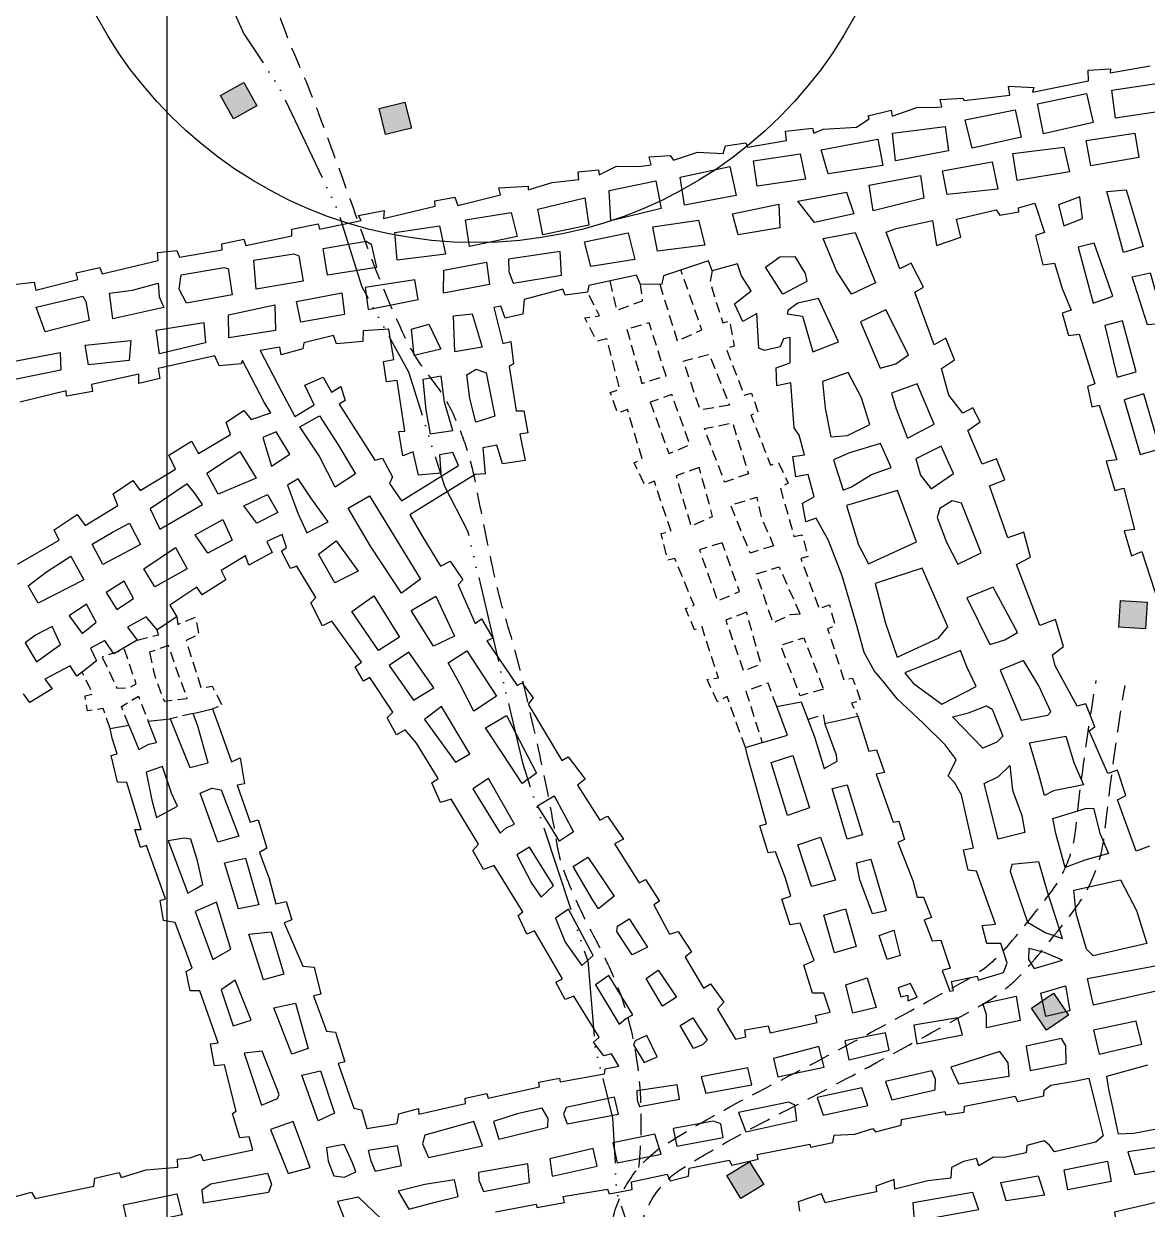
# Model space of a CAD drawing. Header units: inches. Extents: x 10131215 to 10153225, y 3476725 to 3491422.
# Drawn here: x 10143833 to 10145138, y 3484278 to 3485655 of the extents above; entities that cross this region are included whole.
import ezdxf

# ---------------------------------------------------------------- set-up
doc = ezdxf.new("R2010")
doc.units = ezdxf.units.IN
doc.header["$LTSCALE"] = 100
doc.header["$MEASUREMENT"] = 0
for name, pattern in [('DASHED2', [0.375, 0.25, -0.125]), ('HIDDEN2', [0.1875, 0.125, -0.0625]), ('STREAM', [1.5, 1, -0.125, 0, -0.125, 0, -0.125, 0, -0.125])]:
    doc.linetypes.add(name, pattern=pattern)
for name, color, linetype in [('BUILDINGS', 7, 'CONTINUOUS'), ('ELEVATIONS-UPEER MASON-CONTOURS', 175, 'CONTINUOUS'), ('GAS WELLS-PROPOSED', 171, 'CONTINUOUS'), ('GRID COORDINATES-VA SOUTH NAD27', 252, 'CONTINUOUS'), ('MINE WORKINGS-ADJACENT-GREGORY COAL-6690', 251, 'CONTINUOUS'), ('ROADS', 34, 'DASHED2'), ('WATER-SURFACE', 140, 'STREAM')]:
    doc.layers.add(name, color=color, linetype=linetype)

msp = doc.modelspace()

# ---------------------------------------------------------------- linework, layer by layer
at = {"layer": 'BUILDINGS'}
for points in [[(10144076.7, 3485544.4), (10144061.6, 3485571.5), (10144088.7, 3485586.6), (10144103.8, 3485559.5)], [(10144253.3, 3485526), (10144245.9, 3485556.1), (10144275.9, 3485563.5), (10144283.4, 3485533.4)], [(10145104.9, 3484953.7), (10145106.6, 3484984.6), (10145137.5, 3484982.9), (10145135.8, 3484952)], [(10145020.8, 3484485.7), (10145003.3, 3484511.1), (10145028.8, 3484528.7), (10145046.3, 3484503.2)], [(10144666, 3484290.3), (10144649.8, 3484316.7), (10144676.1, 3484332.9), (10144692.4, 3484306.5)]]:
    msp.add_lwpolyline(points, close=True, dxfattribs=at)
for points in [[(10144061.6, 3485571.5), (10144088.7, 3485586.6), (10144076.7, 3485544.4), (10144103.8, 3485559.5)], [(10144245.9, 3485556.1), (10144275.9, 3485563.5), (10144253.3, 3485526), (10144283.4, 3485533.4)], [(10145106.6, 3484984.6), (10145137.5, 3484982.9), (10145104.9, 3484953.7), (10145135.8, 3484952)], [(10145003.3, 3484511.1), (10145028.8, 3484528.7), (10145020.8, 3484485.7), (10145046.3, 3484503.2)], [(10144649.8, 3484316.7), (10144676.1, 3484332.9), (10144666, 3484290.3), (10144692.4, 3484306.5)]]:
    msp.add_solid(points, dxfattribs=at)
at = {"layer": 'ELEVATIONS-UPEER MASON-CONTOURS', "const_width": 5}
for points in [[(10135978.9, 3483263.2, 0), (10135880.2, 3483248.3, 0.000547)], [(10136147.8, 3483288.5, 0.000001), (10135988.5, 3483264.7, 0.000023)]]:
    msp.add_lwpolyline(points, format="xyb", dxfattribs=at)
at = {"layer": 'GAS WELLS-PROPOSED'}
msp.add_circle((10144358, 3485900.5), 500, dxfattribs=at)
at = {"layer": 'GRID COORDINATES-VA SOUTH NAD27'}
msp.add_line((10144000, 3476730), (10144000, 3490730), dxfattribs=at)
at = {"layer": 'MINE WORKINGS-ADJACENT-GREGORY COAL-6690', "flags": 128}
for points in [[(10143817.9, 3485351.6), (10143845.5, 3485354.4), (10143847.3, 3485345.4), (10143896.1, 3485357.6), (10143894, 3485365.2), (10143921.5, 3485371.6), (10143924.3, 3485364.1), (10143989.4, 3485379.8), (10143988.5, 3485389), (10144011.2, 3485391.3), (10144014, 3485383.4), (10144063.5, 3485392.1), (10144063.3, 3485399.1), (10144088.9, 3485404.5), (10144091, 3485397.2), (10144144.6, 3485408.4), (10144144.5, 3485416.1), (10144175, 3485422.4), (10144176.7, 3485416.2), (10144225, 3485426.3), (10144222.1, 3485432), (10144251.6, 3485437.7), (10144250.8, 3485428.5), (10144310.9, 3485442.7), (10144310.7, 3485449), (10144333.9, 3485453.1), (10144337.4, 3485443.5), (10144386.7, 3485455.9), (10144385, 3485464), (10144418.9, 3485466.2), (10144418.9, 3485461.6), (10144447, 3485470.3), (10144477.7, 3485473.8), (10144477, 3485482.8), (10144500.5, 3485484.9), (10144501.3, 3485479), (10144521.4, 3485489.3), (10144547.9, 3485488.9), (10144561.8, 3485490.9), (10144559.4, 3485500.1), (10144583.8, 3485501.8), (10144587.6, 3485496.4), (10144615.6, 3485505.4), (10144645.2, 3485504), (10144648, 3485512.9), (10144671.7, 3485516.3), (10144673.5, 3485511.5), (10144718.9, 3485519.2), (10144717.6, 3485529.9), (10144749.2, 3485533.2), (10144750.8, 3485527.4), (10144761.6, 3485532.2), (10144800.1, 3485534.7), (10144814.8, 3485544.2), (10144813.7, 3485547.8), (10144840.4, 3485554.2), (10144841.6, 3485547.5), (10144870.1, 3485557.4), (10144893.8, 3485557.7), (10144899.2, 3485558.3), (10144897.4, 3485566.5), (10144923.8, 3485568.3), (10144925.3, 3485565.7), (10144978.2, 3485571.9), (10144976.6, 3485582), (10145005.9, 3485580.5), (10145004.7, 3485575.4), (10145069.7, 3485588.2), (10145069.2, 3485600.7), (10145095.1, 3485602.3), (10145094.7, 3485597.5), (10145141.2, 3485605.8)], [(10145140.2, 3484699.3), (10145124.9, 3484693.7), (10145103.1, 3484753.2), (10145113, 3484758.1), (10145103.1, 3484787.5), (10145092, 3484783.8), (10145070.2, 3484833.3), (10145076.9, 3484838.1), (10145066.3, 3484864.9), (10145056.2, 3484861.9), (10145030.7, 3484909), (10145027.7, 3484921.6), (10145040.5, 3484931.3), (10145031.3, 3484962.8), (10145013, 3484955.8), (10144985.9, 3485026.4), (10145002.1, 3485035), (10144994.5, 3485064.2), (10144976, 3485057.4), (10144954.5, 3485118.1), (10144972.3, 3485124.9), (10144962.6, 3485149.4), (10144946, 3485143), (10144929.5, 3485182.2), (10144943.9, 3485192.4), (10144935.2, 3485208.4), (10144923.7, 3485202.5), (10144907.2, 3485223.4), (10144898.9, 3485254.2), (10144914, 3485264.3), (10144904, 3485289.6), (10144890.4, 3485281.6), (10144868, 3485342.9), (10144877.9, 3485348.8), (10144863.6, 3485376.4), (10144850.4, 3485370), (10144834.6, 3485412.5), (10144846.4, 3485416.7), (10144888.6, 3485426.2), (10144893.1, 3485397.2), (10144921.2, 3485406.7), (10144916.1, 3485427.8), (10144962.4, 3485438.5), (10144966.5, 3485432.3), (10144988.5, 3485436.4), (10144988.4, 3485441), (10145007.1, 3485446.1), (10145018.5, 3485412.2), (10145007.9, 3485408.9), (10145016.7, 3485374.6), (10145030, 3485376.6), (10145039, 3485347.1), (10145049.4, 3485321.9), (10145039, 3485318.4), (10145046.2, 3485292.7), (10145058.6, 3485294.1), (10145076.8, 3485236.6), (10145068.3, 3485233.3), (10145073.6, 3485209.8), (10145082.1, 3485211.5), (10145102.3, 3485148.2), (10145090, 3485146.4), (10145100, 3485112.6), (10145110.4, 3485115.3), (10145123, 3485067.2), (10145110.9, 3485065.7), (10145119.4, 3485036.8), (10145131.4, 3485041.8), (10145151.1, 3484980.9)], [(10143826, 3485027), (10143874.4, 3485054.9), (10143868.6, 3485066.8), (10143895.4, 3485084.8), (10143904.5, 3485072), (10143942.7, 3485095.1), (10143937.3, 3485108.5), (10143960.1, 3485124), (10143968.5, 3485112.4), (10144009.5, 3485137.3), (10144001.7, 3485153.4), (10144028.1, 3485169.7), (10144036.3, 3485155.4), (10144073.2, 3485177.6), (10144068.3, 3485191.9), (10144089, 3485205.4), (10144097.5, 3485194.8), (10144120.3, 3485202.6), (10144113, 3485214.2), (10144087.1, 3485263.5), (10144085.6, 3485259.6), (10144060.2, 3485257.3), (10144055, 3485268.8), (10143989.2, 3485254.4), (10143991.3, 3485242.5), (10143966.9, 3485236.9), (10143966.8, 3485247.5), (10143912.1, 3485235.5), (10143913, 3485227.4), (10143883, 3485222.2), (10143882.5, 3485228.4), (10143828.9, 3485215.1)], [(10144060, 3484837.6), (10144062, 3484832.2), (10144074.4, 3484797.3), (10144084.5, 3484802), (10144089.6, 3484771.9), (10144081.1, 3484770.4), (10144096, 3484727.3), (10144105.3, 3484730.1), (10144115.6, 3484697), (10144106.9, 3484692.2), (10144118.2, 3484661.9), (10144125.8, 3484632.4), (10144138.1, 3484635.2), (10144144.4, 3484613.7), (10144135.6, 3484610.5), (10144157.2, 3484560), (10144170.3, 3484558.7), (10144178.4, 3484527.6), (10144169.7, 3484525.6), (10144184.9, 3484484.4), (10144195.2, 3484483.5), (10144206, 3484448.9), (10144198.2, 3484447), (10144216.5, 3484395.2), (10144225.4, 3484393.1), (10144231.6, 3484371.6), (10144267, 3484377.3), (10144268.6, 3484388.4), (10144291.6, 3484394.6), (10144292.2, 3484387.9), (10144346.1, 3484400.4), (10144346, 3484406.8), (10144370.9, 3484412.1), (10144372.4, 3484406.8), (10144432, 3484420), (10144431.5, 3484425.4), (10144455.5, 3484429.9), (10144456.3, 3484425.8), (10144507.4, 3484435), (10144508.4, 3484440.7), (10144524.3, 3484443.8), (10144515.6, 3484458.2), (10144506.8, 3484456), (10144495, 3484471.9), (10144501.5, 3484477.5), (10144472.1, 3484525.1), (10144461.9, 3484521.4), (10144450.9, 3484541.6), (10144458.7, 3484545.1), (10144426.5, 3484601.1), (10144417.6, 3484597.1), (10144407.3, 3484619), (10144412.7, 3484623.2), (10144379.5, 3484676.8), (10144367.2, 3484672.3), (10144354.7, 3484694.5), (10144361.3, 3484701.6), (10144329.5, 3484753.8), (10144317.1, 3484750.1), (10144307.1, 3484772.8), (10144314.5, 3484778.1), (10144289.4, 3484818.9), (10144276, 3484834.4), (10144265.9, 3484828.7), (10144255.1, 3484848.5), (10144261.8, 3484855.1), (10144235.3, 3484895.2), (10144227.6, 3484891.1), (10144218.1, 3484907.8), (10144225.6, 3484913.1), (10144191, 3484960.8), (10144180.2, 3484955.2), (10144166.8, 3484982.1), (10144172.3, 3484988.3), (10144150.4, 3485024.8), (10144143.1, 3485022.1), (10144132.4, 3485042.1), (10144138.4, 3485046.2), (10144133.4, 3485061.3), (10144115.7, 3485053.4), (10144121.7, 3485040.4), (10144094.5, 3485025.7), (10144090.9, 3485036.6), (10144062.7, 3485019.4), (10144068.1, 3485008.7), (10144040.3, 3484991.4), (10144034.2, 3485000.3), (10144002.8, 3484979.5), (10144010.9, 3484965.8), (10143988.2, 3484950.8), (10143975.4, 3484965.6), (10143953.8, 3484953.9), (10143964.9, 3484938.5), (10143937.9, 3484922.7), (10143927.5, 3484938.1), (10143910.9, 3484929.3), (10143917.7, 3484914.6), (10143901.1, 3484901.6), (10143895.1, 3484896.9), (10143887.3, 3484908.7), (10143857.6, 3484893.2), (10143866.1, 3484882), (10143840.5, 3484866.4), (10143833.1, 3484876.3)], [(10144326.1, 3484912.4), (10144347.7, 3484926.4), (10144382.1, 3484873.5)], [(10145026, 3484855.3), (10145012, 3484885.8), (10144994, 3484915.1), (10144967, 3484904), (10144991.8, 3484845.5)], [(10144382.1, 3484873.5), (10144355.7, 3484856.3), (10144340.1, 3484887.3), (10144326.1, 3484912.4)], [(10143816.4, 3484290.6), (10143842.1, 3484297.5), (10143846.7, 3484290.3), (10143914.8, 3484304.4), (10143915.8, 3484313.6), (10143944.1, 3484320.4), (10143946.5, 3484314.5), (10143975.4, 3484323.3), (10144012, 3484326.7), (10144011.8, 3484335.7), (10144026.1, 3484337.2), (10144038.6, 3484341.5), (10144041.6, 3484334.3), (10144099.4, 3484346.8), (10144095, 3484361.9), (10144084, 3484360.5), (10144075.5, 3484388.9), (10144080.1, 3484391.6), (10144066.2, 3484445.5), (10144054.9, 3484444.2), (10144050, 3484469.8), (10144059.2, 3484471.1), (10144037.8, 3484531.5), (10144026.7, 3484531.3), (10144021.7, 3484553.9), (10144028.8, 3484557.5), (10144009.2, 3484610.6), (10143995.7, 3484613), (10143991.5, 3484636.4), (10143997.9, 3484638.1), (10143975.7, 3484700.2), (10143968.8, 3484697.9), (10143962.3, 3484718.9), (10143969.7, 3484718.9), (10143952.9, 3484773.5), (10143942.3, 3484773.6), (10143934.6, 3484804.7), (10143941.9, 3484806.6), (10143935.9, 3484824.7), (10143933.8, 3484836.2), (10143955.3, 3484840), (10143966.8, 3484811.8), (10143978.7, 3484818), (10143987.6, 3484819.9), (10143977.8, 3484844.5), (10144003.3, 3484847.3), (10144026.3, 3484790.6), (10144047.4, 3484796.3), (10144035.6, 3484838.7), (10144029.9, 3484853.6), (10144052.5, 3484858.9), (10144060, 3484837.6)], [(10145026, 3484855.3), (10145022.1, 3484851), (10144991.8, 3484845.5)], [(10145164.8, 3484373.7), (10145122.1, 3484365.5), (10145104.2, 3484364.8), (10145098.5, 3484392.5), (10145093.1, 3484417.3), (10145090.8, 3484432.4), (10145138.4, 3484445.3)], [(10144381, 3484274.7), (10144428.1, 3484283.5), (10144429, 3484279.8), (10144461, 3484285.5), (10144459.5, 3484292.5), (10144510.9, 3484300.9), (10144513.1, 3484295.5), (10144539.6, 3484300.5), (10144539, 3484309.6), (10144580.4, 3484318.2), (10144583.8, 3484310.6), (10144605.2, 3484316), (10144605.9, 3484325.3), (10144652.4, 3484334.8), (10144655.3, 3484328.7), (10144686, 3484335.9), (10144684.7, 3484341.3), (10144746, 3484353.3), (10144746.9, 3484349.7), (10144772.6, 3484355.2), (10144774.2, 3484363.7), (10144798.1, 3484365), (10144819.3, 3484371.5), (10144822.2, 3484367.5), (10144852, 3484375.2), (10144852.5, 3484382), (10144902.8, 3484391), (10144903.9, 3484387.4), (10144925.1, 3484390.6), (10144925.5, 3484397.5), (10144984.5, 3484409), (10144987.1, 3484402.7), (10145017.5, 3484409.3), (10145017.9, 3484415.8), (10145026, 3484421.8), (10145053.3, 3484426.6), (10145069.9, 3484430), (10145077.9, 3484396.9), (10145086.7, 3484362.9), (10145078, 3484355.4), (10145030.1, 3484344.3), (10145024.2, 3484351.9), (10145018, 3484357.2), (10144998.1, 3484351.5), (10144997.3, 3484343), (10144971.7, 3484337.7), (10144959.2, 3484338.3), (10144942.3, 3484328.2), (10144939.4, 3484336.6), (10144924.6, 3484333), (10144910.6, 3484326), (10144909.7, 3484313.6), (10144882.9, 3484310.7), (10144844.6, 3484300.9), (10144843.8, 3484312.2), (10144822.6, 3484304.3), (10144823.5, 3484297.7), (10144792.7, 3484291.8), (10144763.9, 3484285.1), (10144759.6, 3484295.7), (10144732.6, 3484286.3), (10144734, 3484275.4)]]:
    msp.add_lwpolyline(points, dxfattribs=at)
for points in [[(10145151.2, 3485585.5), (10145153.9, 3485573.2), (10145157.9, 3485553.6), (10145100.8, 3485545.1), (10145096.5, 3485577.6)], [(10145067.2, 3485573.5), (10145075.1, 3485539.9), (10145017.4, 3485527), (10145010.4, 3485561.6)], [(10144984.4, 3485554.7), (10144991.4, 3485523.1), (10144934.5, 3485510), (10144926.5, 3485543)], [(10144903.3, 3485535.3), (10144907.1, 3485506.9), (10144845.3, 3485495.6), (10144842, 3485527.6)], [(10144825, 3485520.5), (10144830.9, 3485489.9), (10144767.3, 3485480.5), (10144759, 3485508.2)], [(10145123.4, 3485527.4), (10145128.1, 3485499.4), (10145072.4, 3485489.6), (10145066.8, 3485519.2)], [(10145041.1, 3485511.2), (10145047.6, 3485482.6), (10144986.6, 3485472.7), (10144981.6, 3485503.9)], [(10144734.8, 3485503.5), (10144741.1, 3485474.2), (10144684.8, 3485466), (10144680.5, 3485495.4)], [(10144957.6, 3485494.2), (10144964.1, 3485462.7), (10144905.4, 3485456.5), (10144900.2, 3485483.8)], [(10144653.2, 3485488.7), (10144660.4, 3485455.1), (10144600.3, 3485443.9), (10144595.3, 3485476.6)], [(10144874.4, 3485478.6), (10144878.5, 3485452), (10144819.5, 3485437.5), (10144814.7, 3485467)], [(10144567.2, 3485472.2), (10144573.3, 3485440), (10144515, 3485425.7), (10144512.9, 3485461)], [(10144484.9, 3485452.4), (10144489.5, 3485420.7), (10144435.8, 3485409.5), (10144430.1, 3485439.4)], [(10144788.6, 3485458.9), (10144797.2, 3485433.7), (10144751.6, 3485423.8), (10144732.1, 3485448.6)], [(10145059.5, 3485453.7), (10145034.8, 3485444.5), (10145040.8, 3485419.9), (10145062.7, 3485428.4)], [(10145133, 3485395.8), (10145110, 3485389), (10145090.9, 3485459.8), (10145113.4, 3485461.8)], [(10144709.9, 3485445), (10144711.1, 3485417.6), (10144662.9, 3485409.3), (10144656.2, 3485433.8)], [(10144399.1, 3485435.5), (10144406, 3485407.7), (10144350.8, 3485395.9), (10144346.1, 3485427.1)], [(10144616.7, 3485426.4), (10144623.9, 3485397.3), (10144569.1, 3485390.7), (10144563.9, 3485418.8)], [(10144316, 3485420), (10144323, 3485387.2), (10144266.8, 3485380.1), (10144264, 3485412.2)], [(10144535, 3485411.7), (10144543, 3485380.7), (10144491.8, 3485372.6), (10144484.5, 3485401.3)], [(10144761.3, 3485405.2), (10144798.5, 3485412.3), (10144822.4, 3485353.6), (10144794.3, 3485340.5), (10144777.1, 3485367.6)], [(10144230.7, 3485402.3), (10144236.6, 3485398.8), (10144242.9, 3485371.5), (10144185.8, 3485362.6), (10144181.1, 3485393.5)], [(10145076.1, 3485399.7), (10145057.6, 3485395), (10145075, 3485330), (10145097.8, 3485338.3)], [(10144147, 3485387.3), (10144152.7, 3485385.2), (10144157.6, 3485355.5), (10144103.1, 3485346.4), (10144100.5, 3485380)], [(10144401.4, 3485353.5), (10144457.8, 3485362.5), (10144456.1, 3485390.3), (10144396.1, 3485381.1), (10144396.7, 3485366.8)], [(10144714.8, 3485340.4), (10144694.4, 3485372.1), (10144711.2, 3485383.9), (10144728.5, 3485384.3), (10144740.6, 3485364.6), (10144742.4, 3485355.3)], [(10144066, 3485371.4), (10144070.5, 3485370.2), (10144075.3, 3485339.7), (10144022.2, 3485330.3), (10144013.9, 3485346.3), (10144016.1, 3485363.2)], [(10144487.8, 3485342.9), (10144461.8, 3485339.5), (10144459.4, 3485346.4), (10144414.4, 3485334.2), (10144412.6, 3485317.2), (10144392.3, 3485312.7), (10144387.4, 3485326.5), (10144379.2, 3485324.9), (10144389.5, 3485283.2), (10144399, 3485285.7), (10144402.1, 3485259.8), (10144396.8, 3485256.7), (10144405.1, 3485204.9), (10144413.9, 3485205.1), (10144418.4, 3485179.6), (10144409.1, 3485178), (10144415.3, 3485147.5), (10144389.1, 3485143.6), (10144382.7, 3485165.2), (10144366.5, 3485162.2), (10144369.2, 3485132), (10144357.4, 3485131.2), (10144281.5, 3485084.2), (10144295.4, 3485060.3), (10144317, 3485024.7), (10144328.5, 3485030.5), (10144343.2, 3485008.9), (10144337.6, 3485002.9), (10144357.5, 3484958), (10144364.9, 3484963.4), (10144377.9, 3484941), (10144371, 3484937.8), (10144406.3, 3484886), (10144411.7, 3484889.3), (10144424.6, 3484871.5), (10144419.1, 3484864.4), (10144458.1, 3484798.7), (10144465.3, 3484803), (10144485.3, 3484777.3), (10144476.4, 3484770.1), (10144502.1, 3484729.7), (10144511, 3484734.1), (10144529.8, 3484707.6), (10144519.2, 3484702.2), (10144547.7, 3484656.9), (10144555.3, 3484660.8), (10144571.6, 3484635.4), (10144564.7, 3484631.1), (10144582.9, 3484597.2), (10144593.2, 3484600.4), (10144608.6, 3484576.5), (10144601.2, 3484570.5), (10144622.5, 3484534.3), (10144630.8, 3484539.5), (10144646.1, 3484518), (10144638.8, 3484510.1), (10144659.6, 3484475.3), (10144671.5, 3484477.8), (10144670.5, 3484486.2), (10144697.6, 3484490.5), (10144700, 3484482.7), (10144754.7, 3484494.5), (10144752.7, 3484502.5), (10144769.7, 3484506.7), (10144762.4, 3484528.8), (10144749.1, 3484528.7), (10144739.1, 3484561.1), (10144750.9, 3484566.6), (10144734.8, 3484610), (10144723.2, 3484607.9), (10144713.3, 3484637.7), (10144724.1, 3484641.4), (10144717.8, 3484662.3), (10144706.2, 3484692.7), (10144697.6, 3484691.5), (10144688.1, 3484723.1), (10144695.5, 3484725.5), (10144686.9, 3484757.5), (10144673.9, 3484802.9), (10144671.2, 3484813.9), (10144690.7, 3484819.8), (10144693.9, 3484820.7), (10144719.9, 3484828.2), (10144707.5, 3484861.5), (10144736.1, 3484867), (10144751.5, 3484826.4), (10144762.8, 3484789.5), (10144777.9, 3484798), (10144777, 3484805.2), (10144763.6, 3484841.9), (10144801.6, 3484850.4), (10144814.6, 3484809.9), (10144823.4, 3484811.1), (10144832.8, 3484785), (10144823.1, 3484783.2), (10144829.4, 3484765.6), (10144842.7, 3484727.1), (10144849.5, 3484728.3), (10144855.9, 3484707), (10144848.2, 3484703.8), (10144865.6, 3484659.5), (10144870.6, 3484640.3), (10144878.1, 3484640.3), (10144887.3, 3484616.4), (10144878.9, 3484613.8), (10144887.9, 3484589.6), (10144898.1, 3484590.1), (10144908.8, 3484557.5), (10144899.6, 3484554.8), (10144908.5, 3484531), (10144912.7, 3484531.6), (10144910.6, 3484542.3), (10144940.3, 3484548.5), (10144941.5, 3484543.7), (10144970.9, 3484552.5), (10144975.3, 3484563.5), (10144967.8, 3484586.4), (10144951.4, 3484586.2), (10144946.2, 3484607.2), (10144961.6, 3484608.9), (10144939.6, 3484670.5), (10144929.7, 3484671.7), (10144924.6, 3484695.3), (10144936, 3484697.3), (10144928.8, 3484729.5), (10144922, 3484759.2), (10144913.9, 3484773.2), (10144906.6, 3484781), (10144912.9, 3484793.1), (10144915.9, 3484799.9), (10144903, 3484817), (10144877.4, 3484842.4), (10144847.4, 3484870.4), (10144830.5, 3484891.7), (10144821.2, 3484902.8), (10144809.1, 3484924.4), (10144801.1, 3484954), (10144783.4, 3485013.5), (10144767.6, 3485054.3), (10144753.5, 3485080.4), (10144741.3, 3485076.2), (10144737.5, 3485097.8), (10144751.2, 3485105.3), (10144743.9, 3485131.2), (10144729.8, 3485128.5), (10144726.2, 3485152.1), (10144739.8, 3485154), (10144733.6, 3485176.6), (10144727.7, 3485185.4), (10144724, 3485237.7), (10144707.8, 3485234.2), (10144706.8, 3485255), (10144723.1, 3485261), (10144723.1, 3485290.4), (10144715.3, 3485288.6), (10144711.6, 3485279.5), (10144693.3, 3485275), (10144686.8, 3485277.9), (10144684.6, 3485318.2), (10144668.2, 3485308.7), (10144658.6, 3485329.2), (10144677.7, 3485344.4), (10144666.5, 3485361.7), (10144662.2, 3485375.8), (10144632.5, 3485367.6), (10144628.3, 3485379.3), (10144576, 3485361.7), (10144574, 3485352.1), (10144549.3, 3485351.9), (10144544.7, 3485362.5), (10144489.3, 3485350.5)], [(10144370.4, 3485377.6), (10144374.1, 3485351.9), (10144320.6, 3485341.7), (10144321.1, 3485368.5)], [(10144291.2, 3485334.4), (10144287.3, 3485357.2), (10144229.6, 3485348.4), (10144233.1, 3485322.6)], [(10145156.4, 3485312.7), (10145152.8, 3485306.1), (10145137.9, 3485304.9), (10145120.4, 3485360.7), (10145141.3, 3485365.5)], [(10143989.2, 3485353.2), (10143990.5, 3485337.5), (10143995.8, 3485324.9), (10143936.9, 3485312), (10143932.8, 3485341.9), (10143959.5, 3485345.1)], [(10144202.8, 3485342.3), (10144205.2, 3485320.2), (10144205.6, 3485317.1), (10144154.9, 3485308.1), (10144149.9, 3485332.1)], [(10143902, 3485338.1), (10143905.5, 3485332), (10143909.3, 3485309.9), (10143858.2, 3485296.7), (10143847.6, 3485325.3)], [(10144124.7, 3485328.3), (10144125.7, 3485298.5), (10144071.5, 3485290), (10144071.1, 3485316.5)], [(10144779.2, 3485285.3), (10144755.9, 3485335.7), (10144731.9, 3485330), (10144720.7, 3485322), (10144719.8, 3485317.7), (10144737.4, 3485314.9), (10144749.5, 3485273.7)], [(10144354.1, 3485317.6), (10144365.4, 3485279), (10144334, 3485273.7), (10144332.1, 3485315.3)], [(10144834.4, 3485322.4), (10144804.8, 3485308.6), (10144827.7, 3485254.7), (10144845.9, 3485259.5), (10144860.7, 3485270.1)], [(10144042.5, 3485307.7), (10144044.3, 3485284.1), (10143990.8, 3485271.2), (10143987, 3485298.9)], [(10144132.6, 3485227.6), (10144147.9, 3485198.6), (10144170.6, 3485211.9), (10144159.5, 3485234.7), (10144180.8, 3485244.1), (10144190.5, 3485226.6), (10144201.3, 3485233.4), (10144206.6, 3485217.1), (10144199.6, 3485212.7), (10144240.8, 3485147.7), (10144249.7, 3485150.2), (10144261.6, 3485128.3), (10144258, 3485120.7), (10144271.8, 3485100.5), (10144337.9, 3485141.4), (10144331.5, 3485156.5), (10144315.9, 3485153.9), (10144317.7, 3485132.7), (10144291.8, 3485130.3), (10144285.5, 3485157.6), (10144273.5, 3485152.6), (10144268.8, 3485181.1), (10144275.9, 3485181.5), (10144266.8, 3485240.1), (10144254.3, 3485238.9), (10144250.9, 3485262.3), (10144262.8, 3485264.7), (10144257.1, 3485300), (10144227.4, 3485298), (10144227.1, 3485285.7), (10144196.3, 3485282.8), (10144193.1, 3485292.7), (10144158.4, 3485284.1), (10144157.5, 3485277.2), (10144132.2, 3485270.1), (10144130.6, 3485279.2), (10144107.6, 3485275.2)], [(10144303.8, 3485305.9), (10144317.4, 3485276.8), (10144286.7, 3485269.3), (10144283.4, 3485300.1)], [(10145108.9, 3485309.7), (10145088.4, 3485304), (10145102.9, 3485244.1), (10145124.8, 3485250.4)], [(10143957.5, 3485286.8), (10143955.5, 3485263.5), (10143908.4, 3485258.5), (10143904.5, 3485281.5)], [(10143875.7, 3485272.7), (10143876.2, 3485252.1), (10143823.1, 3485241.6), (10143820.8, 3485262.3)], [(10144296.7, 3485241.6), (10144300.2, 3485205.7), (10144305.3, 3485178.3), (10144331.6, 3485182.1), (10144321.8, 3485215), (10144318, 3485245.4)], [(10144347.9, 3485246.8), (10144358.7, 3485253.5), (10144370.1, 3485249.2), (10144380.3, 3485198.7), (10144358.3, 3485191.9), (10144351.2, 3485219.5)], [(10144815.8, 3485189.2), (10144805.8, 3485220), (10144790.6, 3485249.6), (10144760.6, 3485239.2), (10144763.9, 3485208.1), (10144770.4, 3485174.7), (10144789.9, 3485176.5)], [(10144870.5, 3485236.3), (10144840.7, 3485225.7), (10144846.2, 3485207.5), (10144859.4, 3485173.4), (10144890.5, 3485189.7)], [(10145133.7, 3485224.7), (10145110.8, 3485217.9), (10145129.5, 3485154.3), (10145152.3, 3485161)], [(10144218.5, 3485131.9), (10144194.7, 3485116.2), (10144176.4, 3485152.6), (10144154, 3485186.4), (10144176.5, 3485199.3), (10144198.4, 3485165.7)], [(10144126.3, 3485180.8), (10144110.8, 3485174), (10144121, 3485140.6), (10144142.1, 3485154.6)], [(10144840.6, 3485139.4), (10144828, 3485167), (10144792.2, 3485156.4), (10144773.4, 3485148.1), (10144784.7, 3485112.9), (10144794.5, 3485116.7), (10144817.6, 3485131)], [(10144898.5, 3485164.1), (10144869, 3485149.2), (10144874.3, 3485130.5), (10144886.9, 3485114.3), (10144912.9, 3485132.1)], [(10144103.1, 3485126.9), (10144059.2, 3485108.2), (10144045.9, 3485132.6), (10144084.3, 3485157.8)], [(10144040.8, 3485096.2), (10144032.8, 3485108.4), (10144022.9, 3485120.4), (10143979.9, 3485091.3), (10143991.3, 3485067.5)], [(10144152, 3485126.1), (10144139.4, 3485118.8), (10144151.7, 3485086.2), (10144162.1, 3485063.4), (10144186.6, 3485076.2), (10144166.8, 3485104)], [(10144116.4, 3485107.9), (10144128.2, 3485087), (10144104, 3485074.5), (10144089, 3485094.8)], [(10144293.8, 3485009.4), (10144271.7, 3484993.4), (10144236, 3485047.8), (10144210, 3485092.1), (10144234.9, 3485106.2)], [(10144869.9, 3485053), (10144847.7, 3485112.4), (10144788.7, 3485095), (10144802.4, 3485049.5), (10144814.3, 3485027.5)], [(10144922.2, 3485097.9), (10144911.1, 3485100.4), (10144896.8, 3485091.7), (10144894, 3485081.1), (10144904.8, 3485052.4), (10144918, 3485026.8), (10144944.9, 3485040.3)], [(10144064.6, 3485078.7), (10144075.4, 3485054.8), (10144047, 3485039.8), (10144032.4, 3485060.9)], [(10143956.2, 3485074.4), (10143969, 3485049.6), (10143925.3, 3485026.4), (10143912.8, 3485050.1), (10143936.3, 3485064)], [(10144175.5, 3485038.4), (10144196.2, 3485054.2), (10144221.4, 3485018.9), (10144194.4, 3485005.2)], [(10144009.3, 3485046.4), (10144022.9, 3485021.7), (10143985.3, 3485000.7), (10143972.6, 3485021.7)], [(10143887.8, 3485036.1), (10143902.9, 3485008.9), (10143850, 3484981.5), (10143838.3, 3485001.9), (10143859.7, 3485018.2)], [(10144821.9, 3485004.4), (10144833.8, 3484958.5), (10144847.4, 3484919), (10144895.3, 3484941), (10144906.3, 3484954.2), (10144876.6, 3485022.4)], [(10143929.1, 3484994), (10143941.3, 3484974.1), (10143960.6, 3484986.9), (10143949.7, 3485007.3)], [(10144958.7, 3485000.1), (10144928.1, 3484987.7), (10144954.8, 3484933.5), (10144972.5, 3484938.9), (10144987, 3484947.6)], [(10144214.3, 3484972.1), (10144239.7, 3484990), (10144269.5, 3484942.1), (10144245, 3484926.5)], [(10144333.4, 3484943.3), (10144309.2, 3484931.8), (10144283.2, 3484973.3), (10144311.6, 3484989.8)], [(10143885.9, 3484967.1), (10143901.3, 3484946.5), (10143917.4, 3484959.7), (10143906.2, 3484980.5)], [(10143834.9, 3484935.4), (10143848, 3484913.4), (10143876.1, 3484933.8), (10143866.3, 3484954.5), (10143847, 3484944.5)], [(10144856.4, 3484900.9), (10144866, 3484888.9), (10144899.1, 3484864.5), (10144939.2, 3484884.8), (10144928.3, 3484907.7), (10144920.8, 3484926.5)], [(10144280.4, 3484924.7), (10144257.6, 3484909.4), (10144285.7, 3484869), (10144309.4, 3484883.3)], [(10144318.4, 3484861.8), (10144298.6, 3484846.7), (10144334.4, 3484797), (10144351.3, 3484806.8)], [(10144911.8, 3484849.7), (10144930.4, 3484854.1), (10144951.1, 3484862.4), (10144957.6, 3484858.6), (10144970, 3484827.2), (10144963.3, 3484820.2), (10144946.9, 3484813.1)], [(10144428.7, 3484784.1), (10144412, 3484772.1), (10144389.8, 3484805.7), (10144369.6, 3484837), (10144393.7, 3484851.1)], [(10145063.7, 3484770.8), (10145028.8, 3484763.5), (10145018.4, 3484758.2), (10145012, 3484782.6), (10145000.9, 3484819.3), (10145043.2, 3484827.3), (10145052.4, 3484796.5)], [(10144701.1, 3484796.6), (10144726.2, 3484804.8), (10144745.5, 3484744.1), (10144720.2, 3484734.9)], [(10143994.5, 3484791.8), (10143975.6, 3484785.4), (10143982.1, 3484752.8), (10143987.4, 3484732.6), (10144011.8, 3484745.9), (10144004.9, 3484761.1)], [(10144948.5, 3484772.2), (10144965.1, 3484780.5), (10144978.2, 3484793.1), (10144981.2, 3484764.6), (10144992.2, 3484735.2), (10144995.6, 3484715.4), (10144964.6, 3484707.5)], [(10144373, 3484777.8), (10144354.7, 3484765.9), (10144386.4, 3484714.3), (10144393.6, 3484720.7), (10144403.2, 3484725.1)], [(10144083.2, 3484710.9), (10144058.8, 3484704.2), (10144038.1, 3484761), (10144051.5, 3484766.7), (10144062.6, 3484765)], [(10144789.3, 3484707.4), (10144771.8, 3484766.2), (10144789.2, 3484770.5), (10144807.1, 3484712.4)], [(10144471.7, 3484716.1), (10144455.5, 3484705.3), (10144443.6, 3484724.3), (10144429.9, 3484746.4), (10144449, 3484758)], [(10145092.8, 3484691), (10145065.3, 3484683), (10145042.3, 3484674.6), (10145031.8, 3484714), (10145028, 3484731.7), (10145066.1, 3484743.3), (10145075.4, 3484743.6), (10145082.9, 3484714.4)], [(10144027.2, 3484707.7), (10144019.7, 3484708.5), (10144000.8, 3484705.6), (10144023.9, 3484644.6), (10144031.9, 3484649.6), (10144041.1, 3484655), (10144034.9, 3484682.2)], [(10144732.1, 3484700.9), (10144758.4, 3484709.9), (10144775.8, 3484660), (10144748, 3484652.7)], [(10144420.5, 3484698.1), (10144405.8, 3484689.3), (10144422.8, 3484656.4), (10144433.9, 3484640), (10144448.5, 3484653.7)], [(10144106.3, 3484631.4), (10144082.7, 3484626.7), (10144066.2, 3484680.2), (10144090.7, 3484685.5)], [(10144518.9, 3484641.5), (10144500.6, 3484626.6), (10144493.9, 3484636.7), (10144471.2, 3484675.9), (10144488.3, 3484686.7)], [(10144818.7, 3484620.8), (10144803.9, 3484660.4), (10144800.3, 3484680), (10144816.9, 3484684.1), (10144834.7, 3484624.3)], [(10144980.4, 3484678.2), (10144978.5, 3484669.8), (10144998.9, 3484611), (10145020.1, 3484598.9), (10145039.2, 3484592.3), (10145022.1, 3484646.5), (10145012, 3484681)], [(10145074.9, 3484571.9), (10145067.4, 3484579.6), (10145055.3, 3484621), (10145052.4, 3484648.3), (10145106.6, 3484660.3), (10145125.3, 3484624.7), (10145137.4, 3484586.5)], [(10144057.1, 3484634.3), (10144032.4, 3484623.4), (10144052.7, 3484567.7), (10144073.6, 3484579.6)], [(10144465.6, 3484626.1), (10144450.8, 3484615.7), (10144461.9, 3484587.8), (10144481.2, 3484560.7), (10144494.3, 3484572.5)], [(10144762.4, 3484619.4), (10144787.5, 3484626.6), (10144799.9, 3484583), (10144774.8, 3484575.3)], [(10144557.7, 3484582), (10144539.7, 3484573.3), (10144522.1, 3484600.4), (10144522.7, 3484606.4), (10144536.4, 3484614.9)], [(10144135.4, 3484550.6), (10144111.6, 3484544), (10144094.5, 3484597.1), (10144120.7, 3484600)], [(10144835.9, 3484567.9), (10144826.5, 3484595.7), (10144843.4, 3484601.7), (10144850.9, 3484572.4)], [(10145000.3, 3484580.6), (10145000, 3484567.7), (10145006.5, 3484557.3), (10145039.2, 3484566.8), (10145018.4, 3484575.9)], [(10144591.3, 3484523.8), (10144574.9, 3484513.7), (10144555.9, 3484545.6), (10144569.8, 3484555.4)], [(10145155, 3484561.8), (10145162.2, 3484534.2), (10145075.2, 3484514.6), (10145068.5, 3484545.8)], [(10144078.8, 3484543.8), (10144062.7, 3484532.4), (10144076.6, 3484490.8), (10144097.3, 3484497.4)], [(10144512.6, 3484549), (10144497.1, 3484538.2), (10144524.7, 3484492.7), (10144532.5, 3484499.4), (10144540.5, 3484503.6)], [(10144787.8, 3484538.2), (10144812.4, 3484546.4), (10144823.1, 3484511.8), (10144796, 3484505.4)], [(10144862.7, 3484539.8), (10144848.5, 3484534.7), (10144851.7, 3484524.3), (10144859.6, 3484526.5), (10144859.9, 3484519.8), (10144870.7, 3484523.8)], [(10145042.7, 3484537), (10145047.8, 3484508.1), (10145020.1, 3484501.7), (10145014.3, 3484528.7)], [(10144163.7, 3484464.2), (10144144.4, 3484457.6), (10144123.7, 3484511.6), (10144148.9, 3484517)], [(10144985.7, 3484525.1), (10144990.2, 3484496.9), (10144951.1, 3484488.3), (10144951, 3484504), (10144947, 3484516.7)], [(10144610.9, 3484464.4), (10144595.4, 3484491), (10144610.1, 3484499.9), (10144626.8, 3484474), (10144621.4, 3484468.7)], [(10144866.7, 3484491.5), (10144870.3, 3484469.6), (10144923.1, 3484480.1), (10144917.9, 3484499.8)], [(10145075.4, 3484485.7), (10145082.1, 3484457.7), (10145131.5, 3484469.4), (10145125, 3484496.3)], [(10144556.8, 3484479.6), (10144543.2, 3484473.4), (10144541.3, 3484468.5), (10144553.5, 3484448.1), (10144568.9, 3484454.7)], [(10144786.7, 3484473.3), (10144791.1, 3484451.2), (10144838.2, 3484462.4), (10144833.9, 3484482.6)], [(10144997.2, 3484466.9), (10145002, 3484438.7), (10145043.7, 3484446.9), (10145043.3, 3484467.5), (10145038.2, 3484476.1)], [(10144110, 3484461.4), (10144089.1, 3484458.8), (10144109.2, 3484398.5), (10144127.9, 3484406.1), (10144129.9, 3484410.9)], [(10144703.8, 3484452.6), (10144708.9, 3484431.5), (10144762.7, 3484442.6), (10144756.4, 3484466.5)], [(10144909.6, 3484442.6), (10144918.6, 3484423.3), (10144977.4, 3484432.2), (10144976.4, 3484447.6), (10144966.7, 3484460.7)], [(10144194, 3484389.2), (10144175.2, 3484380.2), (10144156, 3484433.2), (10144177.7, 3484438.3)], [(10144619.7, 3484431.6), (10144625.4, 3484412.5), (10144678.8, 3484422.1), (10144674.1, 3484441.9)], [(10144891.6, 3484416.2), (10144891.8, 3484428.9), (10144887.5, 3484438.3), (10144834, 3484426.1), (10144841.2, 3484404.6)], [(10144545.2, 3484415), (10144545.4, 3484404.5), (10144548.2, 3484397), (10144594.5, 3484405.6), (10144591.9, 3484422.1)], [(10144754.4, 3484407.5), (10144761.6, 3484387.1), (10144813.4, 3484398.3), (10144806.4, 3484418.6)], [(10144463.1, 3484395.7), (10144460.1, 3484387.9), (10144464.3, 3484376.9), (10144523.7, 3484388), (10144519.3, 3484407.8)], [(10144378.8, 3484379.6), (10144384.9, 3484359.2), (10144441.6, 3484372.9), (10144442.2, 3484383.2), (10144435.1, 3484395.1), (10144406.3, 3484388.4)], [(10144663.2, 3484390), (10144671.7, 3484367.4), (10144730.8, 3484380.7), (10144728.7, 3484398.6), (10144721.8, 3484402.2)], [(10144146.1, 3484379.6), (10144119.8, 3484370.2), (10144140.4, 3484319), (10144165.7, 3484326.3)], [(10144365.8, 3484351.2), (10144355.9, 3484379.4), (10144298.8, 3484363.5), (10144296.2, 3484353.5), (10144303.1, 3484337.9)], [(10144587.4, 3484371.4), (10144591.5, 3484351.1), (10144645.3, 3484360.9), (10144642.5, 3484377), (10144634.2, 3484380.1)], [(10144517.4, 3484354.9), (10144522.2, 3484331.4), (10144573.4, 3484341.5), (10144566.1, 3484365)], [(10144184.9, 3484349.1), (10144186.9, 3484333.6), (10144193.4, 3484316.5), (10144205.8, 3484314.8), (10144219, 3484321.1), (10144214.9, 3484331.7), (10144205.5, 3484352.7)], [(10144233, 3484345.8), (10144236.2, 3484334), (10144241.3, 3484321.8), (10144271.7, 3484328.5), (10144267.1, 3484351.3)], [(10144444, 3484336.3), (10144446.8, 3484316.2), (10144498.9, 3484327.8), (10144494.4, 3484348.3)], [(10145174.6, 3484326.8), (10145172.1, 3484331.2), (10145171, 3484342.6), (10145165.2, 3484351.7), (10145115.3, 3484344.3), (10145123.4, 3484317.9)], [(10144361.3, 3484320.5), (10144361.6, 3484311.5), (10144367.1, 3484298.4), (10144420.7, 3484308.9), (10144418.5, 3484330.3)], [(10145091.5, 3484333.5), (10145095.8, 3484309.9), (10145045.5, 3484300.2), (10145041.2, 3484323.5)], [(10144116.4, 3484319.6), (10144121, 3484306.9), (10144117.5, 3484297.2), (10144042.1, 3484284.7), (10144040.3, 3484300.5), (10144050.7, 3484307)], [(10144333.3, 3484312), (10144298.9, 3484306.5), (10144268, 3484298.7), (10144280.4, 3484277.6), (10144311, 3484285.7), (10144337.7, 3484292.6)], [(10145011.1, 3484316.3), (10145018.3, 3484294.1), (10144974.1, 3484287.6), (10144967.9, 3484308.7)], [(10144011.1, 3484295.6), (10144017.3, 3484271.3), (10143979.9, 3484263.5), (10143954.7, 3484257.8), (10143949.1, 3484282.8)], [(10144934.8, 3484297.6), (10144941.7, 3484276.9), (10144867.5, 3484263.6), (10144866.1, 3484285.6)], [(10144197.5, 3484286.7), (10144208.5, 3484259.3), (10144247.9, 3484266.8), (10144222, 3484291.6)], [(10145099.7, 3484274.4), (10145102.8, 3484251.6), (10145154.4, 3484259.8), (10145148.3, 3484285.3)]]:
    msp.add_lwpolyline(points, close=True, dxfattribs=at)
at = {"layer": 'MINE WORKINGS-ADJACENT-GREGORY COAL-6690', "linetype": 'HIDDEN2', "flags": 128}
for points in [[(10144571.8, 3485352.1), (10144592.1, 3485286.1), (10144620.7, 3485299.1), (10144596.3, 3485368.5)], [(10144632.5, 3485367.6), (10144630, 3485354.7), (10144644.9, 3485307.3), (10144652.9, 3485309.5), (10144658, 3485280.3), (10144648.7, 3485277.6), (10144669.8, 3485223.4), (10144678.2, 3485225.4), (10144685.9, 3485203.4), (10144677.6, 3485200.1), (10144700.3, 3485142.1), (10144709.5, 3485144.5), (10144721, 3485121.2), (10144711.6, 3485115.8), (10144727.6, 3485059.2), (10144736.9, 3485061), (10144744, 3485035.8), (10144735.6, 3485033.6), (10144756.8, 3484975), (10144768.7, 3484979.9), (10144775.3, 3484955.2), (10144766.4, 3484952), (10144785.8, 3484892.3), (10144795.7, 3484894.7), (10144805, 3484868.2), (10144794.2, 3484865.4), (10144801.6, 3484850.4)], [(10144513.9, 3485355.9), (10144521.5, 3485322), (10144551.8, 3485332.9), (10144549.3, 3485351.9)], [(10144671.2, 3484813.9), (10144663.3, 3484835.7), (10144649.9, 3484873.2), (10144638.9, 3484867), (10144626.6, 3484893), (10144639.8, 3484894.8), (10144620.8, 3484954.1), (10144612.2, 3484950.6), (10144601.7, 3484975.5), (10144611.6, 3484979.3), (10144589.3, 3485033.4), (10144581.2, 3485031.6), (10144573.3, 3485062.6), (10144584.9, 3485064.7), (10144565.5, 3485123.2), (10144554.2, 3485119.2), (10144541.9, 3485144.8), (10144551.3, 3485149), (10144534.3, 3485206.7), (10144522.8, 3485202.5), (10144514.2, 3485226.5), (10144525.4, 3485230.2), (10144510.3, 3485288.7), (10144498.8, 3485285.8), (10144484.6, 3485313.1), (10144501.8, 3485315.5), (10144487.8, 3485342.9)], [(10144010.9, 3484965.8), (10144012.2, 3484956.9), (10144032.8, 3484965.4), (10144036.4, 3484945.3), (10144021.8, 3484938.1), (10144039.2, 3484883.3), (10144052.1, 3484885.3), (10144063.6, 3484862.7), (10144052.5, 3484858.9)], [(10143964.9, 3484938.5), (10143989.8, 3484945), (10143988.2, 3484950.8)], [(10143933.8, 3484836.2), (10143925.4, 3484859.3), (10143907.2, 3484856.5), (10143904.5, 3484873.9), (10143913.5, 3484876.4), (10143901.1, 3484901.6)], [(10144707.5, 3484861.5), (10144697.5, 3484888.9), (10144671.8, 3484879.4), (10144690.7, 3484819.8)], [(10143955.3, 3484840), (10143946.8, 3484861.7), (10143966.5, 3484873.7), (10143977.8, 3484844.5)], [(10144029.9, 3484853.6), (10144003.3, 3484847.3)], [(10144743.8, 3484846.7), (10144761.4, 3484852.3), (10144763.6, 3484841.9)]]:
    msp.add_lwpolyline(points, dxfattribs=at)
for points in [[(10144533.7, 3485299.8), (10144551, 3485236.9), (10144579, 3485245.9), (10144559.3, 3485307.4)], [(10144652.9, 3485211.6), (10144618.9, 3485205.9), (10144599.1, 3485262.9), (10144629.2, 3485270.9)], [(10144560.8, 3485215.1), (10144582.3, 3485155.4), (10144606.9, 3485165.8), (10144585.8, 3485224)], [(10144674.9, 3485131.9), (10144647.1, 3485122.3), (10144623.6, 3485184.4), (10144656.2, 3485191.2)], [(10144617.5, 3485139.4), (10144590.7, 3485129.5), (10144607.9, 3485071.2), (10144633.1, 3485082.4)], [(10144704, 3485048.4), (10144676.8, 3485039.7), (10144654.1, 3485095.5), (10144684.4, 3485104.6), (10144690, 3485080.2)], [(10144644.2, 3485051.8), (10144617.7, 3485043.7), (10144638.9, 3484984.2), (10144664.4, 3484995.2)], [(10144734.8, 3484968.9), (10144723.2, 3484968.1), (10144703.3, 3484958.5), (10144684, 3485015.7), (10144710.2, 3485024)], [(10144672.5, 3484971), (10144648.3, 3484962), (10144669.1, 3484902.9), (10144689.3, 3484911.4)], [(10144761.7, 3484881.9), (10144734.9, 3484874), (10144712.1, 3484932.7), (10144739, 3484941.4)], [(10143924.4, 3484919.1), (10143941.5, 3484882.9), (10143956.3, 3484883.6), (10143963.8, 3484888), (10143950.3, 3484927.7)], [(10143979.2, 3484924.6), (10143985.7, 3484895.8), (10143996.3, 3484868), (10144023.2, 3484870.8), (10144010.8, 3484904.8), (10144001.3, 3484932.5)]]:
    msp.add_lwpolyline(points, close=True, dxfattribs=at)
at = {"layer": 'ROADS', "flags": 128}
for points in [[(10144547.6, 3484326.2, 0.043272), (10144549, 3484418.1, 0.049452), (10144534.9, 3484500.5, 0.038857), (10144515.8, 3484553.3, 0.018028), (10144494.9, 3484595.6, -0.028951), (10144463.9, 3484661.8, -0.0539), (10144452.2, 3484703.6, 0.01214), (10144435.2, 3484792.8, 0.005415), (10144411.5, 3484896.4, 0.016322), (10144395.5, 3484955, -0.024708), (10144376.8, 3485027.7, -0.001213), (10144357.4, 3485123.7, 0.062809), (10144330.6, 3485204.2, 0.057702), (10144306.7, 3485242.1, -0.062032), (10144273.2, 3485296.3, -0.022923), (10144224.5, 3485416.5, 0.005197), (10144176, 3485550, 0.013749), (10144151.4, 3485610.4, -0.03684), (10144119.7, 3485699.8, 0.00906), (10144109.6, 3485734.2, -0.126513), (10144104.1, 3485840.8, -0.023528), (10144124.3, 3485921.3, -0.012232), (10144150.5, 3486000.9, 0.098302), (10144163.1, 3486085.9, 0.089076), (10144145.9, 3486160.5, -0.006635), (10144109.5, 3486248.8, 0.009563), (10144073.6, 3486334.5, -0.040374), (10144046, 3486413.7, -0.002886), (10144018.6, 3486521.4, -0.028789), (10144002.2, 3486609.3, 0.031492), (10143985, 3486697.9, 0.121615), (10143950.6, 3486761.5, 0.125302), (10143898.1, 3486796.2, -0.042516), (10143832, 3486825.7, 0.035585), (10143755.5, 3486861.1, 0.007903), (10143655.9, 3486897.1, 0.00191), (10143450.6, 3486966.8, 0.028462), (10143371.4, 3486988.4, 0.003816), (10143211.9, 3487021, 0.004868), (10143166.5, 3487029.4, -0.073742), (10143057, 3487066, 0.038078), (10142905.7, 3487128.7, -0.112177), (10142802.2, 3487190.8, -0.04214), (10142725.2, 3487278, -0.235296)], [(10143977.8, 3480529.3, -0.01938), (10144061.3, 3480644.4, 0.112576), (10144109.1, 3480745.4, 0.031592), (10144127.5, 3480863.2, 0.010664), (10144138.7, 3481021.5, 0.032134), (10144136.1, 3481198.3, -0.00118), (10144121.4, 3481389.1, 0.003975), (10144108.5, 3481545.3, -0.00222), (10144082.8, 3481844.7, -0.025496), (10144079.1, 3481964.2, -0.00748), (10144082.6, 3482061.3, -0.071266), (10144099.2, 3482146.6, -0.000055), (10144144.6, 3482277, -0.0265), (10144223.9, 3482471.3, 0.010741), (10144286.2, 3482610.9, 0.058434), (10144348.6, 3482827, 0.027627), (10144362.3, 3482950.9, 0.015033), (10144365.8, 3483098.4, 0.045892), (10144349.8, 3483262.5, 0.00967), (10144324.5, 3483382.1, 0.015859), (10144281.4, 3483544.6, -0.021935), (10144263.7, 3483614.4, -0.169851), (10144280.2, 3483737.5, -0.022947), (10144354.6, 3483869, 0.023935), (10144436.8, 3484014.9, 0.021997), (10144491.3, 3484136.6, 0.076428), (10144506.5, 3484203.2, -0.053126), (10144519.2, 3484273.8, -0.18413), (10144579.9, 3484353.9, -0.021288), (10144687.2, 3484414.6, 0.004528), (10144779.2, 3484462.7, 0.004815), (10144928.3, 3484544.3, 0.089013), (10144975, 3484582.6, 0.013643), (10145025.4, 3484645.2, 0.136953), (10145054.7, 3484719, -0.015077), (10145078.5, 3484891.7, -0.015077)], [(10144006.2, 3480510.6, -0.019348), (10144088, 3480623.4, 0.112576), (10144142.3, 3480738, 0.031592), (10144161.4, 3480860, 0.010664), (10144172.7, 3481019.8, 0.032134), (10144170, 3481200.9, -0.00118), (10144155.3, 3481391.6, 0.003975), (10144142.4, 3481548.3, -0.00222), (10144116.6, 3481847.4, -0.025496), (10144113.1, 3481963.5, -0.00748), (10144116.5, 3482059.6, -0.071266), (10144131.3, 3482135.4, -0.000055), (10144176.6, 3482265.8, -0.0265), (10144254.7, 3482456.7, 0.010741), (10144317.5, 3482597.7, 0.058434), (10144382.2, 3482821.4, 0.027627), (10144396.2, 3482949, 0.015033), (10144399.8, 3483098.6, 0.045892), (10144383.1, 3483268.9, 0.00967), (10144357.6, 3483389.7, 0.015859), (10144313.9, 3483554.3, -0.021935), (10144297, 3483621.2, -0.169851), (10144310.5, 3483722.1, -0.022947), (10144383.4, 3483850.9, 0.023935), (10144467.1, 3483999.7, 0.021997), (10144522.8, 3484124.1, 0.076428), (10144540.3, 3484200.7, -0.053126), (10144551.8, 3484264.2, -0.18413), (10144597.8, 3484325, -0.021288), (10144702.6, 3484384.3, 0.004528), (10144795.2, 3484432.8, 0.004815), (10144944.9, 3484514.6, 0.089013), (10145000.8, 3484560.6, 0.013643), (10145052.4, 3484624.6, 0.136953), (10145088.5, 3484715.3, -0.015077), (10145112, 3484886.1, 1.566469)]]:
    msp.add_lwpolyline(points, format="xyb", dxfattribs=at)
at = {"layer": 'WATER-SURFACE', "flags": 128}
msp.add_lwpolyline([(10143963.5, 3485801.2), (10143997.8, 3485789), (10144053.7, 3485720.4), (10144089, 3485643.1), (10144130.1, 3485580.4), (10144196.6, 3485441), (10144226, 3485348.9), (10144280, 3485250.4), (10144321.9, 3485117.5), (10144348.7, 3485065.7), (10144412.2, 3484796.2), (10144488.1, 3484566), (10144496.9, 3484465.2), (10144516.9, 3484383.8), (10144521.6, 3484298.3), (10144538.5, 3484247.1), (10144533.8, 3484172.3), (10144516.7, 3484138.3), (10144490.6, 3484039.7), (10144396.8, 3483900.2), (10144362.3, 3483827.1), (10144308, 3483760.3), (10144278.5, 3483687)], dxfattribs=at)

doc.saveas('drawing.dxf')
